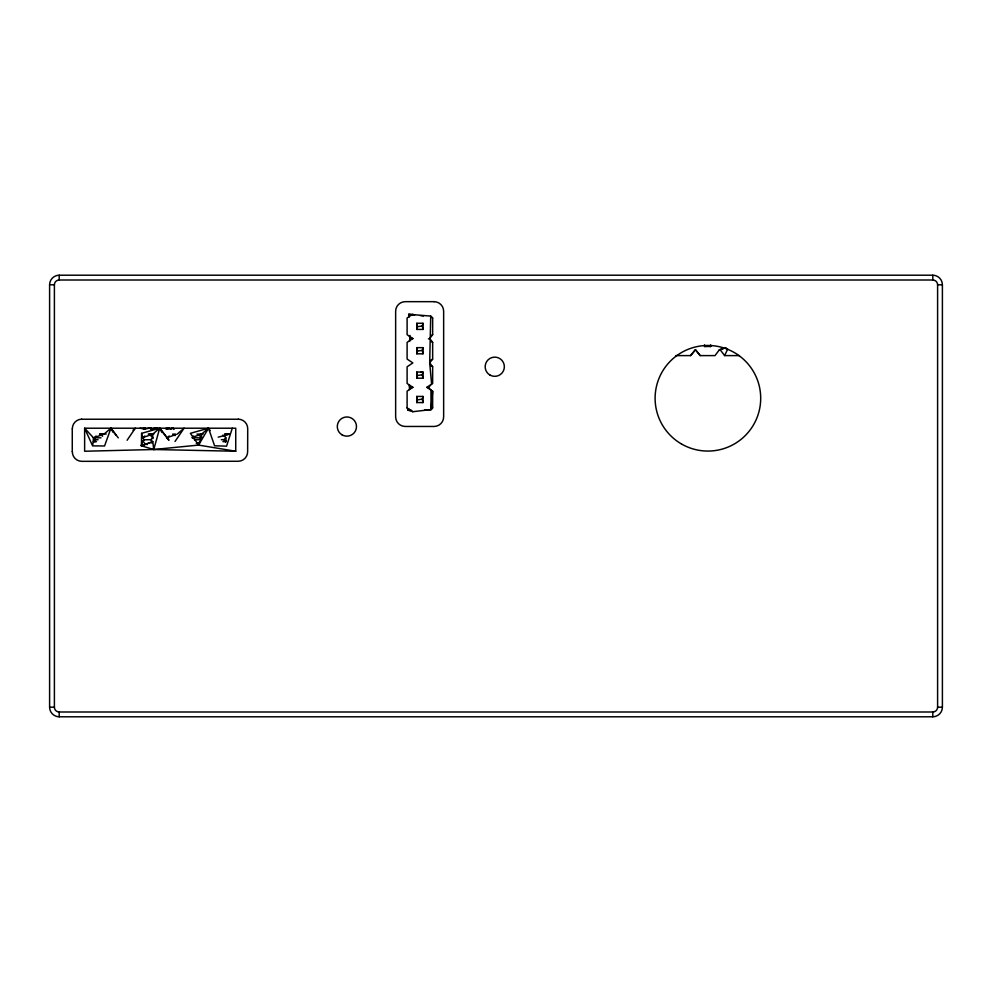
<?xml version="1.0" encoding="UTF-8"?>
<svg xmlns="http://www.w3.org/2000/svg" width="992" height="992" viewBox="0 0 992 992"><rect width="100%" height="100%" fill="white"/><g stroke="black" fill="none" stroke-linecap="round" stroke-linejoin="round"><path stroke-width="1.49" d="M408.865 317.304L408.679 314.278L430.714 316.088L429.685 362.824L431.619 384.152M168.888 440.262L159.712 428.209L141.608 433.33L141.447 445.805L153.748 449.512L235.736 451.248L235.736 428.209L84.63 428.209L84.63 451.248L153.748 449.512L198.586 445.086L235.736 451.248M428.42 338.88L429.747 338.545L432.648 342.376L432.648 359.079L429.685 362.824L432.648 366.767L432.648 383.47L426.882 387.314L432.648 391.146L431.061 409.584L424.638 410.056M144.758 428.209L144.646 429.176L140.17 428.209M409.671 341.298L409.994 335.42M92.888 444.466L93.471 437.819L84.63 428.209L92.603 445.879L104.557 445.978L110.943 428.209L118.284 437.856M417.024 328.402L417.446 326.343M417.024 352.78L417.024 348.688M417.024 377.158L417.024 373.066M417.024 401.549L417.024 397.457M409.46 389.583L409.46 385.045M416.801 329.418L417.446 326.69L416.801 323.28L422.952 323.28L422.952 329.418L416.801 329.418L416.801 323.28M422.952 329.418L422.307 326.008L422.952 323.28M416.801 353.809L417.446 351.069L416.801 347.659L422.952 347.659L422.952 353.809L416.801 353.809L416.801 347.659M422.952 353.809L422.307 350.387L422.952 347.659M416.801 378.188L417.446 375.46L416.801 372.05L422.952 372.05L422.952 378.188L416.801 378.188L416.801 372.05M422.952 378.188L422.307 374.778L422.952 372.05L420.72 371.789M416.801 402.578L417.446 399.838L416.801 396.428L422.952 396.428L422.952 402.578L416.801 402.578L416.801 396.428M422.952 402.578L422.307 399.156L422.952 396.428M409.46 340.814L410.18 338.433L409.46 336.276M232.289 428.209L226.573 446.14L214.607 445.805L208.481 428.209L190.377 433.33L198.586 445.086L208.481 428.209L210.205 430.615M198.586 445.086L201.562 437.819L192.51 437.819M739.387 355.607L724.606 355.607L727.682 349.097M145.204 428.209L144.646 429.176L142.972 428.209M127.088 440.262L135.321 428.209L133.015 430.193M175.026 441.465L184.09 428.209L177.184 434.136M170.996 429.176L171.715 428.209M675.837 355.607L690.618 355.607L695.417 349.73L700.216 355.607L714.996 355.607L719.324 349.854L724.805 347.932M429.747 338.545L432.648 334.701L432.648 317.998L430.714 316.088M690.618 355.607L695.417 349.643L700.216 355.607M426.882 387.314L428.42 387.649L430.937 384.611M432.648 391.146L432.648 407.848L431.061 409.584L412.87 411.692L408.096 410.217L407.104 407.848L407.104 391.146L412.87 387.314L407.104 383.47L407.104 366.767L412.87 362.923L407.104 359.079L407.104 342.376L412.87 338.545L407.104 334.701L407.104 317.998L412.87 314.154M142.24 441.651L144.348 439.791L150.685 439.679L152.793 441.651L141.447 445.805L152.793 441.651L153.748 449.512L159.712 428.209L168.727 439.791M98.109 439.741L95.579 439.791L93.471 441.651L96.484 441.651M150.685 439.679L152.793 437.819M201.562 437.819L199.454 439.679L194.382 439.766M221.303 439.729L223.845 439.679L225.953 437.819L225.953 441.651L222.927 441.651M95.579 439.791L93.471 437.819L104.024 434.136L110.943 428.209L116.126 435.414M192.324 437.36L201.562 434.136L208.481 428.209M170.488 429.176L171.653 428.209M430.937 335.842L432.648 334.701M430.937 360.22L432.648 359.079M432.648 407.848L431.061 409.584L430.937 390.005L428.42 387.649M409.46 409.423L408.096 410.217L411.097 410.192M169.781 428.928L166.16 428.209L166.321 429.176L168.628 428.209M719.324 349.854L726.045 347.609M196.28 443.548L200.248 442.122M141.608 433.33L142.24 437.819L152.793 434.099L159.712 428.209L161.783 432.252M166.619 437.819L175.857 434.595M166.321 429.176L169.508 428.209M154.554 428.209L151.268 429.176L149.668 428.209L152.16 429.176L155.98 428.209M412.87 387.314L409.795 388.17L409.411 385.107M218.203 437.125L228.036 434.744M148.837 428.209L144.646 429.176L143.914 428.209M153.438 428.928L157.257 428.209L152.768 428.928M704.543 344.894L704.543 346.493L707.953 345.848L710.681 346.493L710.681 344.894M417.446 326.69L422.307 326.008M417.446 351.069L422.307 350.387M417.446 375.46L422.307 374.778M417.446 399.838L422.307 399.156M148.23 434.099L152.793 434.099L152.793 438.625M59.198 280.004L932.802 280.004A4.799 4.799 0 0 1 937.601 284.803L937.601 707.197A4.799 4.799 0 0 1 932.802 711.996L59.198 711.996A4.799 4.799 0 0 1 54.399 707.197L54.399 284.803A4.799 4.799 0 0 1 59.198 280.004L59.198 275.218M49.6 284.803A9.598 9.598 0 0 1 59.198 275.206L932.802 275.206A9.598 9.598 0 0 1 942.4 284.803L942.4 707.197A9.598 9.598 0 0 1 932.802 716.794L59.198 716.794A9.598 9.598 0 0 1 49.6 707.197L49.6 284.803L54.399 284.803M937.601 284.803L942.375 284.803M704.543 346.493L710.681 346.493M81.679 419.232L238.303 419.232M100.031 433.988L106.181 433.988M149.271 434.012L153.896 434.012M196.986 434.136L203.137 434.037M93.471 437.819L101.01 437.819M140.715 445.433L143.766 445.433M49.625 707.197L54.399 707.197M937.601 707.197L942.375 707.197M172.608 434.124L175.658 434.136M99.547 434.099L104.024 434.136M410.18 338.433L412.87 338.545M408.679 314.278L414.619 314.972M420.546 315.654L423.522 316.002M430.937 316.857L432.648 317.998M430.937 341.236L432.648 342.376M430.937 365.626L432.648 366.767M407.104 407.848L412.87 411.692M172.397 428.209L173.811 429.176L172.906 428.209M150.945 428.209L152.16 429.176L151.193 428.209M223.845 439.679L225.953 441.651M142.24 437.819L144.348 439.791M172.794 428.209L173.811 429.176M720.279 349.854L724.606 355.607M110.943 428.209L113.014 432.252M932.802 275.218L932.802 280.004M932.802 711.996L932.802 716.782M201.562 434.136L201.562 438.65M142.24 440.696L142.24 445.011M72.267 428.842L72.267 451.67M59.198 711.996L59.198 716.782M72.342 428.829A9.511 9.511 0 0 1 81.679 419.17M72.342 451.67A9.511 9.511 0 0 0 81.679 461.33L238.303 461.268A9.511 9.511 0 0 0 247.64 451.67L247.715 428.842A9.511 9.511 0 0 0 238.303 419.17M225.903 440.919A4.898 4.898 0 0 1 225.544 441.886M222.828 435.128A4.898 4.898 0 0 1 225.692 437.906M94.823 441.886A4.898 4.898 0 0 1 94.476 440.919M94.686 437.906A4.898 4.898 0 0 1 96.075 435.984M100.242 434.942A4.898 4.898 0 0 1 102.635 436.207M168.144 437.286A4.898 4.898 0 0 1 169.235 435.984M173.402 434.942A4.898 4.898 0 0 1 174.976 435.587M152.235 442.184A4.898 4.898 0 0 1 151.64 443.015M147.312 444.577A4.898 4.898 0 0 1 143.245 440.919M143.456 437.906A4.898 4.898 0 0 1 144.844 435.984M148.676 434.88A4.898 4.898 0 0 1 152.532 437.906M192.225 437.906A4.898 4.898 0 0 1 193.614 435.984M197.78 434.942A4.898 4.898 0 0 1 201.302 437.906M229.301 434.062L224.676 434.074L229.301 434.05M434.05 301.667L405.257 301.667A9.598 9.598 0 0 0 395.647 311.265L395.647 416.863A9.598 9.598 0 0 0 405.257 426.461L434.05 426.461A9.598 9.598 0 0 0 443.647 416.863L443.647 311.265A9.598 9.598 0 0 0 434.05 301.667M144.646 429.176L144.572 428.209L144.646 429.176M489.961 375.05A9.598 9.598 0 0 0 504.358 366.742A9.598 9.598 0 0 0 489.961 358.422A9.598 9.598 0 0 0 489.961 375.05M342.091 434.88A9.598 9.598 0 0 0 356.488 426.572A9.598 9.598 0 0 0 342.091 418.252A9.598 9.598 0 0 0 342.091 434.88M681.504 443.994A52.799 52.799 0 0 0 760.703 398.276A52.799 52.799 0 0 0 681.504 352.544A52.799 52.799 0 0 0 681.504 443.994"/></g></svg>
